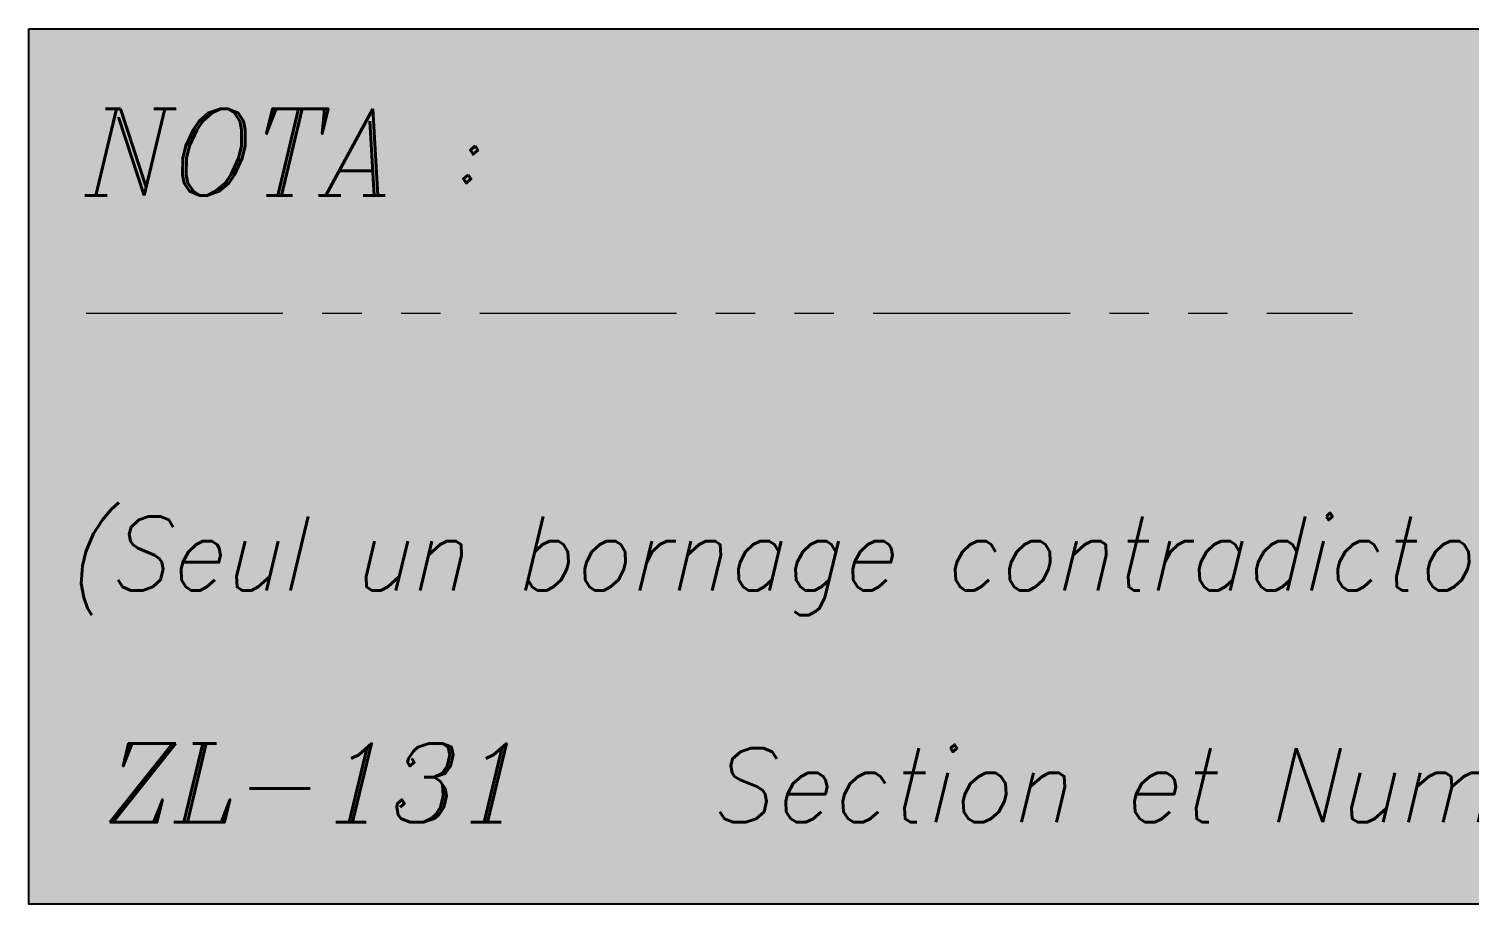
# Paper-space layout 'Layout1' of a CAD drawing. Extents: x -43 to 2298, y -18 to 768.
# Drawn here: x 115.23 to 160.98, y 206.43 to 234.23 of the extents above; entities that cross this region are included whole.
import ezdxf

# ---------------------------------------------------------------- set-up
doc = ezdxf.new("R2010")
doc.units = 0
doc.header["$LTSCALE"] = 2
doc.linetypes.add('FANTOME2', pattern=[1.25, 0.625, -0.125, 0.125, -0.125, 0.125, -0.125])
doc.layers.add('CARTOUCHE', color=7, linetype='Continuous')
doc.layers.add('CARTOUCHE_Hachures', color=255, linetype='Continuous')
doc.styles.add('5', font='romanc', dxfattribs={"oblique": 13.5, "height": 0.34})
doc.styles.add('9', font='romans', dxfattribs={"oblique": 13.5, "height": 0.28})

psp = doc.layouts.get("Layout1")

# ---------------------------------------------------------------- hatches: boundary and pattern name
at = {"layer": 'CARTOUCHE_Hachures'}
h = psp.add_hatch(color=256, dxfattribs=at)
h.dxf.hatch_style = 1
h.paths.add_polyline_path([(115.226, 234.225), (238.052, 234.225), (238.052, 206.429), (115.226, 206.429)])

# ---------------------------------------------------------------- linework, layer by layer
at = {"layer": 'CARTOUCHE', "lineweight": 25, "flags": 128}
psp.add_lwpolyline([(115.226, 234.225), (238.052, 234.225), (238.052, 206.429), (115.226, 206.429)], close=True, dxfattribs=at)
at = {"layer": 'CARTOUCHE', "color": 200, "linetype": 'FANTOME2', "lineweight": 20, "ltscale": 5}
psp.add_lwpolyline([(117.049, 225.194), (157.27, 225.194)], dxfattribs=at)

# ---------------------------------------------------------------- texts
at = {"layer": 'CARTOUCHE', "lineweight": 25, "style": '5', "oblique": 13.5}
psp.add_text('NOTA :', height=2.75, dxfattribs=at).set_placement((116.767, 228.935))
at = {"layer": 'CARTOUCHE', "style": '9', "oblique": 13.5, "width": 0.95}
psp.add_text('(Seul un bornage contradictoire peut fixer les limites de propriété)', height=2.35, dxfattribs=at).set_placement((116.362, 216.391))
at = {"layer": 'CARTOUCHE', "color": 200, "lineweight": 25, "style": '5', "oblique": 13.5}
psp.add_text('ZL-131', height=2.5, dxfattribs=at).set_placement((117.476, 209.031))
at = {"layer": 'CARTOUCHE', "style": '9', "oblique": 13.5}
psp.add_text('Section et Numéro de Parcelle', height=2.35, dxfattribs=at).set_placement((136.789, 209.031))

doc.saveas('drawing.dxf')
